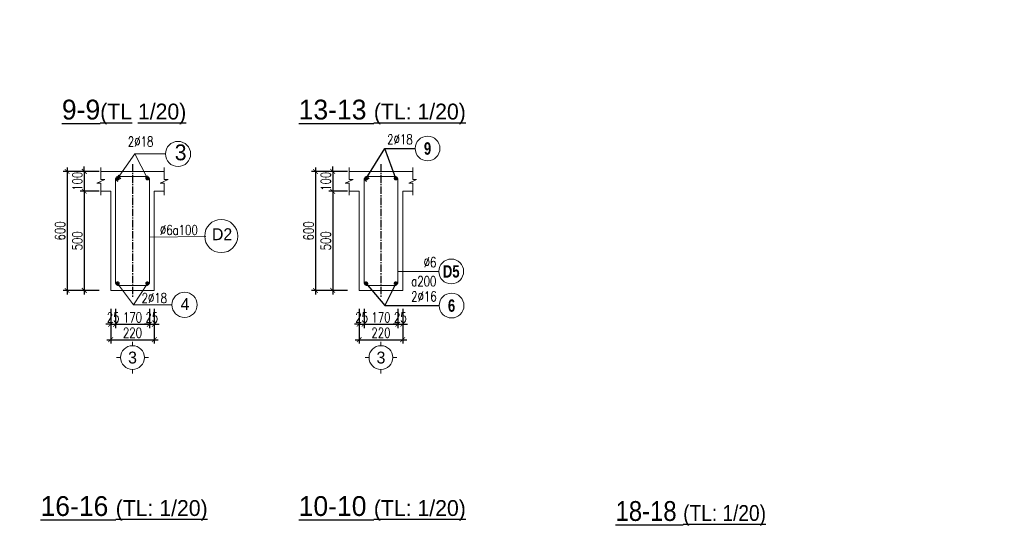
# Model space of a CAD drawing. Header units: millimetres. Extents: x -94324 to 105676, y -98316 to 125800.
# Drawn here: x -14207 to -9237, y 38306 to 40870 of the extents above; entities that cross this region are included whole.
import ezdxf
from ezdxf.enums import TextEntityAlignment as Align

# ---------------------------------------------------------------- set-up
doc = ezdxf.new("R2010")
doc.units = ezdxf.units.MM
doc.header["$MEASUREMENT"] = 0
doc.linetypes.add('CENTER2', pattern=[1.125, 0.75, -0.125, 0.125, -0.125])
doc.layers.get('0').update_dxf_attribs({"lineweight": 20})
for name, color, linetype, lineweight in [('7', 7, 'Continuous', 20), ('8', 8, 'Continuous', 13), ('bao', 4, 'Continuous', 20), ('Dim', 8, 'Continuous', 15), ('THEP', 3, 'Continuous', 18), ('thepchu', 1, 'Continuous', 30)]:
    doc.layers.add(name, color=color, linetype=linetype, lineweight=lineweight)
doc.layers.add('TEXT', color=3, linetype='Continuous')
doc.layers.add('TRUCDX', color=9, linetype='CENTER2')
doc.styles.add('.VnAvantH', font='', dxfattribs={"width": 0.9})
doc.styles.add('.VnHelvetlnsH', font='')
doc.styles.add('ROMANS', font='romans.shx', dxfattribs={"width": 0.75, "bigfont": 'vns.shx'})
doc.styles.add('romans.shx', font='romans.shx', dxfattribs={"width": 0.75, "bigfont": 'vns.shx'})
doc.styles.add('VNAVANTH', font='')
doc.styles.get('.VnAvantH').set_extended_font_data('.VnAvantH')
doc.styles.get('.VnHelvetlnsH').set_extended_font_data('.VnHelvetInsH', bold=True)
doc.styles.get('VNAVANTH').set_extended_font_data('.VnAvantH')
doc.dimstyles.new('1-20', dxfattribs={"dimscale": 20, "dimtxt": 2.5, "dimasz": 1.2, "dimexe": 1, "dimexo": 0, "dimgap": 0.5, "dimtad": 1, "dimdec": 0, "dimzin": 0, "dimdsep": 46, "dimtxsty": 'romans.shx', "dimblk": 'ARCHTICK', "dimcen": 0.09, "dimdle": 1, "dimclrd": 8, "dimclre": 8, "dimclrt": 3, "dimadec": 0, "dimazin": 0, "dimtfac": 1, "dimtdec": 0, "dimtix": 1, "dimtmove": 0, "dimatfit": 3, "dimfxl": 1, "dimtolj": 1, "dimtzin": 0, "dimarcsym": 0})

# ---------------------------------------------------------------- blocks, each defined once
blk = doc.blocks.new('thep')
at = {"layer": 'thepchu'}
for p, q in [((-0.5, 0), (0.5, 0)), ((-0.35, 0.35), (0.35, -0.35)), ((0.35, 0.35), (-0.35, -0.35)), ((0, 0.5), (0, -0.5))]:
    blk.add_line(p, q, dxfattribs=at)
at = {"layer": 'thepchu', "const_width": 0.0833}
blk.add_lwpolyline([(-0.5, 0, 1), (0.5, 0, 1), (-0.5, 0, 1)], format="xyb", dxfattribs=at)
blk = doc.blocks.new('_ArchTick')
at = {"layer": 'Dim', "color": 0, "const_width": 0.15}
blk.add_lwpolyline([(-0.5, -0.5), (0.5, 0.5)], dxfattribs=at)
blk = doc.blocks.new('*D132')
at = {"layer": 'Defpoints', "color": 0, "transparency": 16777216}
for p in [(-13807.5, 40105), (-13882, 40005), (-13807.5, 40005)]:
    blk.add_point(p, dxfattribs=at)
at = {"layer": 'Dim', "color": 8, "lineweight": -2, "transparency": 16777216}
for p, q in [((-13882, 40105), (-13882, 40129)), ((-13807.5, 40105), (-13902, 40105)), ((-13882, 40105), (-13882, 40005)), ((-13807.5, 40005), (-13902, 40005)), ((-13882, 40005), (-13882, 39981))]:
    blk.add_line(p, q, dxfattribs=at)
at = {"layer": 'Dim', "color": 8, "lineweight": -2, "transparency": 16777216, "xscale": 24, "yscale": 24, "zscale": 24}
for p, rotation in [((-13882, 40105), 270), ((-13882, 40005), 90)]:
    blk.add_blockref('_ArchTick', p, dxfattribs=dict(at, rotation=rotation))
at = {"layer": 'Dim', "color": 3, "transparency": 16777216, "insert": (-13917, 40055), "char_height": 50, "attachment_point": 5, "rotation": 90, "style": 'romans.shx'}
blk.add_mtext('\\A1;100', dxfattribs=at)
blk = doc.blocks.new('*D133')
at = {"layer": 'Defpoints', "color": 0, "transparency": 16777216}
for p in [(-13807.5, 40005), (-13882, 39505), (-13807.5, 39505)]:
    blk.add_point(p, dxfattribs=at)
at = {"layer": 'Dim', "color": 8, "lineweight": -2, "transparency": 16777216}
for p, q in [((-13882, 40025), (-13882, 39485)), ((-13807.5, 40005), (-13902, 40005)), ((-13807.5, 39505), (-13902, 39505))]:
    blk.add_line(p, q, dxfattribs=at)
at = {"layer": 'Dim', "color": 8, "lineweight": -2, "transparency": 16777216, "xscale": 24, "yscale": 24, "zscale": 24}
for p, rotation in [((-13882, 40005), 90), ((-13882, 39505), 270)]:
    blk.add_blockref('_ArchTick', p, dxfattribs=dict(at, rotation=rotation))
at = {"layer": 'Dim', "color": 3, "transparency": 16777216, "insert": (-13917, 39755), "char_height": 50, "attachment_point": 5, "rotation": 90, "style": 'romans.shx'}
blk.add_mtext('\\A1;500', dxfattribs=at)
blk = doc.blocks.new('*D134')
at = {"layer": 'Defpoints', "color": 0, "transparency": 16777216}
for p in [(-13807.5, 40105), (-13968.5, 39505), (-13807.5, 39505)]:
    blk.add_point(p, dxfattribs=at)
at = {"layer": 'Dim', "color": 8, "lineweight": -2, "transparency": 16777216}
for p, q in [((-13968.5, 40125), (-13968.5, 39485)), ((-13807.5, 40105), (-13988.5, 40105)), ((-13807.5, 39505), (-13988.5, 39505))]:
    blk.add_line(p, q, dxfattribs=at)
at = {"layer": 'Dim', "color": 8, "lineweight": -2, "transparency": 16777216, "xscale": 24, "yscale": 24, "zscale": 24}
for p, rotation in [((-13968.5, 40105), 90), ((-13968.5, 39505), 270)]:
    blk.add_blockref('_ArchTick', p, dxfattribs=dict(at, rotation=rotation))
at = {"layer": 'Dim', "color": 3, "transparency": 16777216, "insert": (-14003.5, 39805), "char_height": 50, "attachment_point": 5, "rotation": 90, "style": 'romans.shx'}
blk.add_mtext('\\A1;600', dxfattribs=at)
blk = doc.blocks.new('*D135')
at = {"layer": 'Defpoints', "color": 0, "transparency": 16777216}
for p in [(-13748.5, 39412.5), (-13723.5, 39412.5), (-13723.5, 39334)]:
    blk.add_point(p, dxfattribs=at)
at = {"layer": 'Dim', "color": 8, "lineweight": -2, "transparency": 16777216}
for p, q in [((-13748.5, 39412.5), (-13748.5, 39314)), ((-13723.5, 39412.5), (-13723.5, 39314)), ((-13748.5, 39334), (-13772.5, 39334)), ((-13748.5, 39334), (-13723.5, 39334)), ((-13723.5, 39334), (-13699.5, 39334))]:
    blk.add_line(p, q, dxfattribs=at)
at = {"layer": 'Dim', "color": 8, "lineweight": -2, "transparency": 16777216, "xscale": 24, "yscale": 24, "zscale": 24}
blk.add_blockref('_ArchTick', (-13748.5, 39334), dxfattribs=at)
at = {"layer": 'Dim', "color": 8, "lineweight": -2, "transparency": 16777216, "xscale": 24, "yscale": 24, "zscale": 24, "rotation": 180}
blk.add_blockref('_ArchTick', (-13723.5, 39334), dxfattribs=at)
at = {"layer": 'Dim', "color": 3, "transparency": 16777216, "insert": (-13736, 39369), "char_height": 50, "attachment_point": 5, "style": 'romans.shx'}
blk.add_mtext('\\A1;25', dxfattribs=at)
blk = doc.blocks.new('*D136')
at = {"layer": 'Defpoints', "color": 0, "transparency": 16777216}
for p in [(-13723.5, 39412.5), (-13553.5, 39412.5), (-13553.5, 39334)]:
    blk.add_point(p, dxfattribs=at)
at = {"layer": 'Dim', "color": 8, "lineweight": -2, "transparency": 16777216}
for p, q in [((-13723.5, 39412.5), (-13723.5, 39314)), ((-13553.5, 39412.5), (-13553.5, 39314)), ((-13743.5, 39334), (-13533.5, 39334))]:
    blk.add_line(p, q, dxfattribs=at)
at = {"layer": 'Dim', "color": 8, "lineweight": -2, "transparency": 16777216, "xscale": 24, "yscale": 24, "zscale": 24, "rotation": 180}
blk.add_blockref('_ArchTick', (-13723.5, 39334), dxfattribs=at)
at = {"layer": 'Dim', "color": 8, "lineweight": -2, "transparency": 16777216, "xscale": 24, "yscale": 24, "zscale": 24}
blk.add_blockref('_ArchTick', (-13553.5, 39334), dxfattribs=at)
at = {"layer": 'Dim', "color": 3, "transparency": 16777216, "insert": (-13638.5, 39369), "char_height": 50, "attachment_point": 5, "style": 'romans.shx'}
blk.add_mtext('\\A1;170', dxfattribs=at)
blk = doc.blocks.new('*D137')
at = {"layer": 'Defpoints', "color": 0, "transparency": 16777216}
for p in [(-13553.5, 39412.5), (-13528.5, 39412.5), (-13528.5, 39334)]:
    blk.add_point(p, dxfattribs=at)
at = {"layer": 'Dim', "color": 8, "lineweight": -2, "transparency": 16777216}
for p, q in [((-13553.5, 39412.5), (-13553.5, 39314)), ((-13528.5, 39412.5), (-13528.5, 39314)), ((-13553.5, 39334), (-13577.5, 39334)), ((-13553.5, 39334), (-13528.5, 39334)), ((-13528.5, 39334), (-13504.5, 39334))]:
    blk.add_line(p, q, dxfattribs=at)
at = {"layer": 'Dim', "color": 8, "lineweight": -2, "transparency": 16777216, "xscale": 24, "yscale": 24, "zscale": 24}
blk.add_blockref('_ArchTick', (-13553.5, 39334), dxfattribs=at)
at = {"layer": 'Dim', "color": 8, "lineweight": -2, "transparency": 16777216, "xscale": 24, "yscale": 24, "zscale": 24, "rotation": 180}
blk.add_blockref('_ArchTick', (-13528.5, 39334), dxfattribs=at)
at = {"layer": 'Dim', "color": 3, "transparency": 16777216, "insert": (-13541, 39369), "char_height": 50, "attachment_point": 5, "style": 'romans.shx'}
blk.add_mtext('\\A1;25', dxfattribs=at)
blk = doc.blocks.new('*D138')
at = {"layer": 'Defpoints', "color": 0, "transparency": 16777216}
for p in [(-13748.5, 39412.5), (-13528.5, 39412.5), (-13528.5, 39256.5)]:
    blk.add_point(p, dxfattribs=at)
at = {"layer": 'Dim', "color": 8, "lineweight": -2, "transparency": 16777216}
for p, q in [((-13748.5, 39412.5), (-13748.5, 39236.5)), ((-13528.5, 39412.5), (-13528.5, 39236.5)), ((-13768.5, 39256.5), (-13508.5, 39256.5))]:
    blk.add_line(p, q, dxfattribs=at)
at = {"layer": 'Dim', "color": 8, "lineweight": -2, "transparency": 16777216, "xscale": 24, "yscale": 24, "zscale": 24, "rotation": 180}
blk.add_blockref('_ArchTick', (-13748.5, 39256.5), dxfattribs=at)
at = {"layer": 'Dim', "color": 8, "lineweight": -2, "transparency": 16777216, "xscale": 24, "yscale": 24, "zscale": 24}
blk.add_blockref('_ArchTick', (-13528.5, 39256.5), dxfattribs=at)
at = {"layer": 'Dim', "color": 3, "transparency": 16777216, "insert": (-13638.5, 39291.5), "char_height": 50, "attachment_point": 5, "style": 'romans.shx'}
blk.add_mtext('\\A1;220', dxfattribs=at)
blk = doc.blocks.new('SH')
at = {"layer": '8'}
for p, q in [((0, 20), (0, 0)), ((0, 20), (0, 0)), ((-80, -60), (-60, -60)), ((-80, -60), (-60, -60)), ((60, -60), (80, -60)), ((60, -60), (80, -60)), ((0, -120), (0, -140)), ((0, -120), (0, -140))]:
    blk.add_line(p, q, dxfattribs=at)
blk.add_circle((0, -60), 60, dxfattribs=at)
at = {"layer": 'TEXT', "style": '.VnAvantH'}
blk.add_attdef('SH', text='', height=60, dxfattribs=at).set_placement((0, -60), align=Align.MIDDLE_CENTER)
blk = doc.blocks.new('*D139')
at = {"layer": 'Defpoints', "color": 0, "transparency": 16777216}
for p in [(-12554.5, 40105), (-12629, 40005), (-12554.5, 40005)]:
    blk.add_point(p, dxfattribs=at)
at = {"layer": 'Dim', "color": 8, "lineweight": -2, "transparency": 16777216}
for p, q in [((-12629, 40105), (-12629, 40129)), ((-12554.5, 40105), (-12649, 40105)), ((-12629, 40105), (-12629, 40005)), ((-12554.5, 40005), (-12649, 40005)), ((-12629, 40005), (-12629, 39981))]:
    blk.add_line(p, q, dxfattribs=at)
at = {"layer": 'Dim', "color": 8, "lineweight": -2, "transparency": 16777216, "xscale": 24, "yscale": 24, "zscale": 24}
for p, rotation in [((-12629, 40105), 270), ((-12629, 40005), 90)]:
    blk.add_blockref('_ArchTick', p, dxfattribs=dict(at, rotation=rotation))
at = {"layer": 'Dim', "color": 3, "transparency": 16777216, "insert": (-12664, 40055), "char_height": 50, "attachment_point": 5, "rotation": 90, "style": 'romans.shx'}
blk.add_mtext('\\A1;100', dxfattribs=at)
blk = doc.blocks.new('*D140')
at = {"layer": 'Defpoints', "color": 0, "transparency": 16777216}
for p in [(-12554.5, 40005), (-12629, 39505), (-12554.5, 39505)]:
    blk.add_point(p, dxfattribs=at)
at = {"layer": 'Dim', "color": 8, "lineweight": -2, "transparency": 16777216}
for p, q in [((-12629, 40025), (-12629, 39485)), ((-12554.5, 40005), (-12649, 40005)), ((-12554.5, 39505), (-12649, 39505))]:
    blk.add_line(p, q, dxfattribs=at)
at = {"layer": 'Dim', "color": 8, "lineweight": -2, "transparency": 16777216, "xscale": 24, "yscale": 24, "zscale": 24}
for p, rotation in [((-12629, 40005), 90), ((-12629, 39505), 270)]:
    blk.add_blockref('_ArchTick', p, dxfattribs=dict(at, rotation=rotation))
at = {"layer": 'Dim', "color": 3, "transparency": 16777216, "insert": (-12664, 39755), "char_height": 50, "attachment_point": 5, "rotation": 90, "style": 'romans.shx'}
blk.add_mtext('\\A1;500', dxfattribs=at)
blk = doc.blocks.new('*D141')
at = {"layer": 'Defpoints', "color": 0, "transparency": 16777216}
for p in [(-12554.5, 40105), (-12715.5, 39505), (-12554.5, 39505)]:
    blk.add_point(p, dxfattribs=at)
at = {"layer": 'Dim', "color": 8, "lineweight": -2, "transparency": 16777216}
for p, q in [((-12715.5, 40125), (-12715.5, 39485)), ((-12554.5, 40105), (-12735.5, 40105)), ((-12554.5, 39505), (-12735.5, 39505))]:
    blk.add_line(p, q, dxfattribs=at)
at = {"layer": 'Dim', "color": 8, "lineweight": -2, "transparency": 16777216, "xscale": 24, "yscale": 24, "zscale": 24}
for p, rotation in [((-12715.5, 40105), 90), ((-12715.5, 39505), 270)]:
    blk.add_blockref('_ArchTick', p, dxfattribs=dict(at, rotation=rotation))
at = {"layer": 'Dim', "color": 3, "transparency": 16777216, "insert": (-12750.5, 39805), "char_height": 50, "attachment_point": 5, "rotation": 90, "style": 'romans.shx'}
blk.add_mtext('\\A1;600', dxfattribs=at)
blk = doc.blocks.new('*D142')
at = {"layer": 'Defpoints', "color": 0, "transparency": 16777216}
for p in [(-12495.5, 39412.5), (-12470.5, 39412.5), (-12470.5, 39334)]:
    blk.add_point(p, dxfattribs=at)
at = {"layer": 'Dim', "color": 8, "lineweight": -2, "transparency": 16777216}
for p, q in [((-12495.5, 39412.5), (-12495.5, 39314)), ((-12470.5, 39412.5), (-12470.5, 39314)), ((-12495.5, 39334), (-12519.5, 39334)), ((-12495.5, 39334), (-12470.5, 39334)), ((-12470.5, 39334), (-12446.5, 39334))]:
    blk.add_line(p, q, dxfattribs=at)
at = {"layer": 'Dim', "color": 8, "lineweight": -2, "transparency": 16777216, "xscale": 24, "yscale": 24, "zscale": 24}
blk.add_blockref('_ArchTick', (-12495.5, 39334), dxfattribs=at)
at = {"layer": 'Dim', "color": 8, "lineweight": -2, "transparency": 16777216, "xscale": 24, "yscale": 24, "zscale": 24, "rotation": 180}
blk.add_blockref('_ArchTick', (-12470.5, 39334), dxfattribs=at)
at = {"layer": 'Dim', "color": 3, "transparency": 16777216, "insert": (-12483, 39369), "char_height": 50, "attachment_point": 5, "style": 'romans.shx'}
blk.add_mtext('\\A1;25', dxfattribs=at)
blk = doc.blocks.new('*D143')
at = {"layer": 'Defpoints', "color": 0, "transparency": 16777216}
for p in [(-12470.5, 39412.5), (-12300.5, 39412.5), (-12300.5, 39334)]:
    blk.add_point(p, dxfattribs=at)
at = {"layer": 'Dim', "color": 8, "lineweight": -2, "transparency": 16777216}
for p, q in [((-12470.5, 39412.5), (-12470.5, 39314)), ((-12300.5, 39412.5), (-12300.5, 39314)), ((-12490.5, 39334), (-12280.5, 39334))]:
    blk.add_line(p, q, dxfattribs=at)
at = {"layer": 'Dim', "color": 8, "lineweight": -2, "transparency": 16777216, "xscale": 24, "yscale": 24, "zscale": 24, "rotation": 180}
blk.add_blockref('_ArchTick', (-12470.5, 39334), dxfattribs=at)
at = {"layer": 'Dim', "color": 8, "lineweight": -2, "transparency": 16777216, "xscale": 24, "yscale": 24, "zscale": 24}
blk.add_blockref('_ArchTick', (-12300.5, 39334), dxfattribs=at)
at = {"layer": 'Dim', "color": 3, "transparency": 16777216, "insert": (-12385.5, 39369), "char_height": 50, "attachment_point": 5, "style": 'romans.shx'}
blk.add_mtext('\\A1;170', dxfattribs=at)
blk = doc.blocks.new('*D144')
at = {"layer": 'Defpoints', "color": 0, "transparency": 16777216}
for p in [(-12300.5, 39412.5), (-12275.5, 39412.5), (-12275.5, 39334)]:
    blk.add_point(p, dxfattribs=at)
at = {"layer": 'Dim', "color": 8, "lineweight": -2, "transparency": 16777216}
for p, q in [((-12300.5, 39412.5), (-12300.5, 39314)), ((-12275.5, 39412.5), (-12275.5, 39314)), ((-12300.5, 39334), (-12324.5, 39334)), ((-12300.5, 39334), (-12275.5, 39334)), ((-12275.5, 39334), (-12251.5, 39334))]:
    blk.add_line(p, q, dxfattribs=at)
at = {"layer": 'Dim', "color": 8, "lineweight": -2, "transparency": 16777216, "xscale": 24, "yscale": 24, "zscale": 24}
blk.add_blockref('_ArchTick', (-12300.5, 39334), dxfattribs=at)
at = {"layer": 'Dim', "color": 8, "lineweight": -2, "transparency": 16777216, "xscale": 24, "yscale": 24, "zscale": 24, "rotation": 180}
blk.add_blockref('_ArchTick', (-12275.5, 39334), dxfattribs=at)
at = {"layer": 'Dim', "color": 3, "transparency": 16777216, "insert": (-12288, 39369), "char_height": 50, "attachment_point": 5, "style": 'romans.shx'}
blk.add_mtext('\\A1;25', dxfattribs=at)
blk = doc.blocks.new('*D145')
at = {"layer": 'Defpoints', "color": 0, "transparency": 16777216}
for p in [(-12495.5, 39412.5), (-12275.5, 39412.5), (-12275.5, 39256.5)]:
    blk.add_point(p, dxfattribs=at)
at = {"layer": 'Dim', "color": 8, "lineweight": -2, "transparency": 16777216}
for p, q in [((-12495.5, 39412.5), (-12495.5, 39236.5)), ((-12275.5, 39412.5), (-12275.5, 39236.5)), ((-12515.5, 39256.5), (-12255.5, 39256.5))]:
    blk.add_line(p, q, dxfattribs=at)
at = {"layer": 'Dim', "color": 8, "lineweight": -2, "transparency": 16777216, "xscale": 24, "yscale": 24, "zscale": 24, "rotation": 180}
blk.add_blockref('_ArchTick', (-12495.5, 39256.5), dxfattribs=at)
at = {"layer": 'Dim', "color": 8, "lineweight": -2, "transparency": 16777216, "xscale": 24, "yscale": 24, "zscale": 24}
blk.add_blockref('_ArchTick', (-12275.5, 39256.5), dxfattribs=at)
at = {"layer": 'Dim', "color": 3, "transparency": 16777216, "insert": (-12385.5, 39291.5), "char_height": 50, "attachment_point": 5, "style": 'romans.shx'}
blk.add_mtext('\\A1;220', dxfattribs=at)
blk = doc.blocks.new("ghichu'")
at = {"color": 8}
blk.add_circle((2.5, 0), 2.5, dxfattribs=at)
at = {"color": 3, "style": 'romans.shx', "width": 0.75}
for tag, p in [('DK', (-0.5, 0.85)), ('KC', (-0.5, -2.97))]:
    blk.add_attdef(tag, text='', height=2, dxfattribs=at).set_placement(p, align=Align.RIGHT)
at = {"color": 7, "style": '.VnHelvetlnsH', "width": 0.75}
blk.add_attdef('SH', text='', height=2.5, dxfattribs=at).set_placement((2.5, 0), align=Align.MIDDLE)

msp = doc.modelspace()

# ---------------------------------------------------------------- linework, layer by layer
at = {"layer": '7'}
msp.add_circle((5675.5, 1684), 100000, dxfattribs=at)
at = {"layer": '8'}
for points in [[(-13798.5, 39985), (-13798.5, 40045), (-13818.5, 40045), (-13778.5, 40065), (-13798.5, 40065), (-13798.5, 40125)], [(-13478.5, 40125), (-13478.5, 40065), (-13458.5, 40065), (-13498.5, 40045), (-13478.5, 40045), (-13478.5, 39985)], [(-12545.5, 39985), (-12545.5, 40045), (-12565.5, 40045), (-12525.5, 40065), (-12545.5, 40065), (-12545.5, 40125)], [(-12225.5, 40125), (-12225.5, 40065), (-12205.5, 40065), (-12245.5, 40045), (-12225.5, 40045), (-12225.5, 39985)]]:
    msp.add_lwpolyline(points, dxfattribs=at)
at = {"layer": 'bao'}
for p, q in [((-13478.5, 40105), (-13798.5, 40105)), ((-12225.5, 40105), (-12545.5, 40105)), ((-13748.5, 40005), (-13798.5, 40005)), ((-13748.5, 40005), (-13748.5, 39505)), ((-13528.5, 39505), (-13528.5, 40005)), ((-13478.5, 40005), (-13528.5, 40005)), ((-12495.5, 40005), (-12545.5, 40005)), ((-12495.5, 40005), (-12495.5, 39505)), ((-12275.5, 39505), (-12275.5, 40005)), ((-12225.5, 40005), (-12275.5, 40005)), ((-13748.5, 39505), (-13528.5, 39505)), ((-12495.5, 39505), (-12275.5, 39505))]:
    msp.add_line(p, q, dxfattribs=at)
at = {"layer": 'Dim'}
msp.add_line((-12300.5, 39600.5), (-12093.5, 39600.5), dxfattribs=at)
at = {"layer": 'THEP'}
for p, q in [((-13713.5, 40070), (-13627.5, 40194)), ((-13627.5, 40194), (-13563.5, 40070)), ((-13627.5, 40194), (-13472.5, 40194)), ((-13713.5, 40070), (-13708.4, 40086.6)), ((-13700.1, 40079.4), (-13713.5, 40070)), ((-13708.4, 40086.6), (-13700.1, 40079.4)), ((-13706.4, 40077.1), (-13698, 40067.5)), ((-13565, 40083.5), (-13573, 40078.5)), ((-13573, 40078.5), (-13563.5, 40070)), ((-13563.5, 40070), (-13565, 40083.5)), ((-12453.4, 40077.1), (-12445, 40067.5)), ((-13720.6, 40062.9), (-13712.1, 40053.4)), ((-12467.6, 40062.9), (-12459.1, 40053.4)), ((-13553.5, 39773), (-13269.5, 39777)), ((-13713.5, 39540), (-13633.5, 39431.6)), ((-13633.5, 39431.6), (-13563.5, 39540)), ((-13633.5, 39431.6), (-13439.5, 39432.5))]:
    msp.add_line(p, q, dxfattribs=at)
for points in [[(-13723.5, 39540), (-13723.5, 40070)], [(-13713.5, 40080), (-13563.5, 40080)], [(-13553.5, 40070), (-13553.5, 39540)], [(-12470.5, 39540), (-12470.5, 40070)], [(-12460.5, 40080), (-12310.5, 40080)], [(-12300.5, 40070), (-12300.5, 39540)], [(-13563.5, 39530), (-13713.5, 39530)], [(-12310.5, 39530), (-12460.5, 39530)]]:
    msp.add_lwpolyline(points, dxfattribs=at)
for centre, radius in [((-13409, 40193), 63.5), ((-13191, 39779), 83.6), ((-13376, 39432.5), 63.5)]:
    msp.add_circle(centre, radius, dxfattribs=at)
at = {"layer": 'TRUCDX', "ltscale": 50}
for p, q in [((-13638.5, 40141.7), (-13638.5, 39468.3)), ((-12385.5, 40141.7), (-12385.5, 39468.3))]:
    msp.add_line(p, q, dxfattribs=at)

# ---------------------------------------------------------------- block references
ref = msp.add_blockref("ghichu'", (-12213, 40220.5), dxfattribs=dict(xscale=25, yscale=25, zscale=25))
ref.add_attrib('SH', '9', dxfattribs={"color": 7, "height": 62.5, "style": '.VnHelvetlnsH', "width": 0.75}).set_placement((-12150.5, 40220.5), align=Align.MIDDLE)
ref.add_attrib('DK', '2%%c18', dxfattribs={"color": 3, "height": 50, "style": 'romans.shx', "width": 0.75}).set_placement((-12225.5, 40241.6), align=Align.RIGHT)
at = {"xscale": 25, "yscale": 25, "zscale": 25}
msp.add_blockref("ghichu'", (-12093.5, 39600.5), dxfattribs=at).add_auto_attribs({'SH': 'D5', 'DK': '%%c6', 'KC': 'a200'})
ref = msp.add_blockref("ghichu'", (-12092, 39428.5), dxfattribs=dict(xscale=25, yscale=25, zscale=25))
ref.add_attrib('SH', '6', dxfattribs={"color": 7, "height": 62.5, "style": '.VnHelvetlnsH', "width": 0.75}).set_placement((-12029.5, 39428.5), align=Align.MIDDLE)
ref.add_attrib('DK', '2%%c16', dxfattribs={"color": 3, "height": 50, "style": 'romans.shx', "width": 0.75}).set_placement((-12104.5, 39449.6), align=Align.RIGHT)
at = {"layer": 'bao'}
ref = msp.add_blockref('SH', (-13638.5, 39106.3), dxfattribs=dict(at, xscale=-1, rotation=180))
ref.add_attrib('SH', '3', dxfattribs={"layer": 'TEXT', "height": 60, "style": '.VnAvantH'}).set_placement((-13638.5, 39166.4), align=Align.MIDDLE_CENTER)
ref = msp.add_blockref('SH', (-12385.5, 39106.3), dxfattribs=dict(at, xscale=-1, rotation=180))
ref.add_attrib('SH', '3', dxfattribs={"layer": 'TEXT', "height": 60, "style": '.VnAvantH'}).set_placement((-12385.5, 39166.4), align=Align.MIDDLE_CENTER)
at = {"layer": 'thepchu', "yscale": 20, "zscale": 20}
for p, xscale, rotation in [((-13713.5, 40070), -20, 90), ((-13563.5, 40070), 20, 270), ((-12460.5, 40070), -20, 90), ((-12310.5, 40070), 20, 270), ((-13713.5, 39540), 20, 90), ((-13563.5, 39540), -20, 270), ((-12460.5, 39540), 20, 90), ((-12310.5, 39540), -20, 270)]:
    msp.add_blockref('thep', p, dxfattribs=dict(at, xscale=xscale, rotation=rotation))

# ---------------------------------------------------------------- texts
at = {"layer": 'TEXT', "char_height": 100, "width": 3655.8, "attachment_point": 2}
for s, insert, style in [('{\\L9-9\\H0.8x;(tl 1/20)}', (-13681, 40466.7), 'VNAVANTH'), ('{\\L13-13 \\H0.8x;(tl: 1/20)}', (-12379, 40466.7), 'VNAVANTH'), ('{\\L16-16 \\H0.8x;(tl: 1/20)}', (-13681, 38467.7), 'VNAVANTH'), ('{\\L10-10 \\H0.8x;(tl: 1/20)}', (-12379, 38467.7), 'VNAVANTH'), ('{\\L18-18 \\H0.8x;(tl: 1/20)}', (-10823, 38442.7), '.VnAvantH')]:
    msp.add_mtext(s, dxfattribs=dict(at, insert=insert, style=style))
at = {"layer": 'THEP', "attachment_point": 1}
for s, width, insert, char_height, style in [('2Ø18', 287, (-13662.1, 40280.2), 50, 'ROMANS'), ('3', 73.5, (-13425.6, 40241), 80, 'VNAVANTH'), ('Ø6a100', 287, (-13500.5, 39834.5), 50, 'ROMANS'), ('D2', 101.781, (-13238.1, 39818.2), 60, 'VNAVANTH'), ('2Ø18', 287, (-13592.8, 39491.5), 50, 'ROMANS'), ('4', 101.781, (-13396.1, 39465.9), 60, 'VNAVANTH')]:
    msp.add_mtext_dynamic_manual_height_columns(s, width=width, gutter_width=500, heights=[0], dxfattribs=dict(at, insert=insert, char_height=char_height, style=style))

# ---------------------------------------------------------------- dimensions: what is measured, and where the dimension line sits
at = {"layer": 'Dim'}
for base, p1, p2, picture, middle in [((-13968.5, 39505), (-13807.5, 40105), (-13807.5, 39505), '*D134', (-14003.5, 39805)), ((-13882, 40005), (-13807.5, 40105), (-13807.5, 40005), '*D132', (-13917, 40055)), ((-12715.5, 39505), (-12554.5, 40105), (-12554.5, 39505), '*D141', (-12750.5, 39805)), ((-12629, 40005), (-12554.5, 40105), (-12554.5, 40005), '*D139', (-12664, 40055))]:
    dim = msp.add_linear_dim(base=base, p1=p1, p2=p2, angle=90, dimstyle='1-20', dxfattribs=at)
    dim.commit()
    dim.dimension.update_dxf_attribs({"geometry": picture, "text_midpoint": middle})
for base, p1, p2, picture, middle in [((-13882, 39505), (-13807.5, 40005), (-13807.5, 39505), '*D133', (-13917, 39755)), ((-12629, 39505), (-12554.5, 40005), (-12554.5, 39505), '*D140', (-12664, 39755))]:
    dim = msp.add_linear_dim(base=base, p1=p1, p2=p2, angle=90, dimstyle='1-20', override={"dimtmove": 1}, dxfattribs=at)
    dim.commit()
    dim.dimension.update_dxf_attribs({"geometry": picture, "text_midpoint": middle})
for base, p1, p2, picture, middle in [((-13723.5, 39334), (-13748.5, 39412.5), (-13723.5, 39412.5), '*D135', (-13736, 39369)), ((-13528.5, 39256.5), (-13748.5, 39412.5), (-13528.5, 39412.5), '*D138', (-13638.5, 39291.5)), ((-12470.5, 39334), (-12495.5, 39412.5), (-12470.5, 39412.5), '*D142', (-12483, 39369)), ((-12275.5, 39256.5), (-12495.5, 39412.5), (-12275.5, 39412.5), '*D145', (-12385.5, 39291.5))]:
    dim = msp.add_linear_dim(base=base, p1=p1, p2=p2, dimstyle='1-20', dxfattribs=at)
    dim.commit()
    dim.dimension.update_dxf_attribs({"geometry": picture, "text_midpoint": middle})
for base, p1, p2, picture, middle in [((-13553.5, 39334), (-13723.5, 39412.5), (-13553.5, 39412.5), '*D136', (-13638.5, 39369)), ((-13528.5, 39334), (-13553.5, 39412.5), (-13528.5, 39412.5), '*D137', (-13541, 39369)), ((-12300.5, 39334), (-12470.5, 39412.5), (-12300.5, 39412.5), '*D143', (-12385.5, 39369)), ((-12275.5, 39334), (-12300.5, 39412.5), (-12275.5, 39412.5), '*D144', (-12288, 39369))]:
    dim = msp.add_linear_dim(base=base, p1=p1, p2=p2, dimstyle='1-20', override={"dimtmove": 1}, dxfattribs=at)
    dim.commit()
    dim.dimension.update_dxf_attribs({"geometry": picture, "text_midpoint": middle})

# ---------------------------------------------------------------- leaders
for points in [[(-12460.5, 40070), (-12365.5, 40220.5), (-12213, 40220.5)], [(-12310.5, 40070), (-12365.5, 40220.5)], [(-12460.5, 39540), (-12365.5, 39428.5), (-12092, 39428.5)], [(-12310.5, 39540), (-12365.5, 39428.5)]]:
    msp.add_leader(points, dimstyle='1-20', override={"dimgap": 0.5, "dimtad": 0}, dxfattribs=at)

doc.saveas('drawing.dxf')
